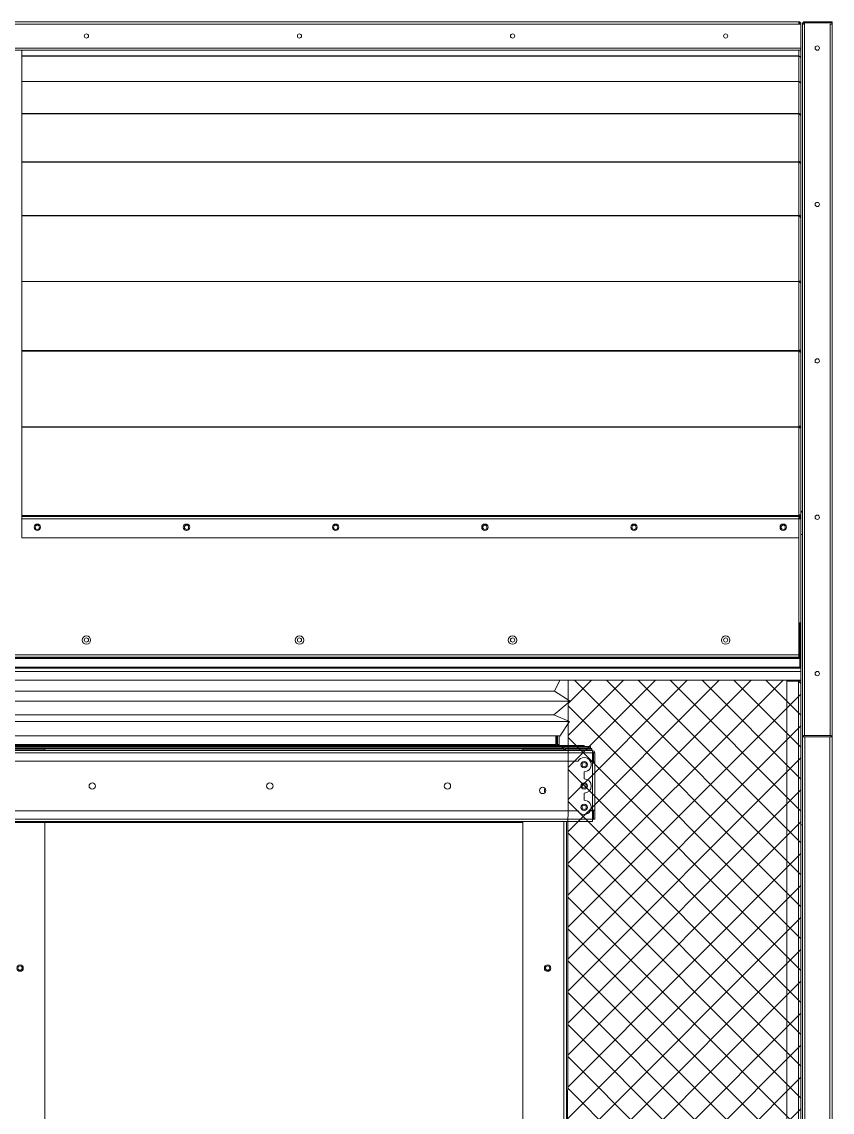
# Model space of a CAD drawing. Header units: millimetres. Extents: x 22763 to 52170, y 15948 to 36743.
# Drawn here: x 43923 to 45064, y 24996 to 26530 of the extents above; entities that cross this region are included whole.
import ezdxf

# ---------------------------------------------------------------- set-up
doc = ezdxf.new("R2010")
doc.units = ezdxf.units.MM

# ---------------------------------------------------------------- blocks, each defined once
blk = doc.blocks.new('3753456')
at = {"color": 0, "lineweight": 5}
for p, q in [((337590.2, 91235.5), (337597.8, 91251)), ((337612.3, 91221.4), (337590.2, 91235.5)), ((337589.4, 91202.2), (337612.3, 91221.4)), ((337611.6, 91192.6), (337589.4, 91202.2)), ((337597.8, 91172), (337611.6, 91192.6))]:
    blk.add_line(p, q, dxfattribs=at)
blk = doc.blocks.new('45735')
at = {"color": 0, "lineweight": 5}
for p, q in [((339300, 91099.7), (338517, 91099.7)), ((338539.1, 91085.6), (339322.1, 91085.6)), ((338516.2, 91066.4), (339299.2, 91066.4)), ((339321.4, 91056.8), (338538.4, 91056.8))]:
    blk.add_line(p, q, dxfattribs=at)
for p in [(926.8, -135.8), (1709.8, -135.8)]:
    blk.add_blockref('3753456', p, dxfattribs=at)
blk = doc.blocks.new('2')
at = {"lineweight": 5}
h = blk.add_hatch(dxfattribs=at)
h.set_pattern_fill('ANSI37', scale=10)
h.set_pattern_definition([(45, (-991384.25, -464684.997), (-22.4506403, 22.4506403), []), (135, (-991384.25, -464684.997), (-22.4506403, -22.4506403), [])])
h.paths.add_polyline_path([(45019.6, 23682), (45019.6, 25604.2), (44692, 25604.2), (44689.4, 23682)])
at = {"color": 7, "lineweight": 20}
for p, q in [((45016.5, 26530.4), (42110.7, 26530.4)), ((45016.5, 26527.3), (42110.7, 26527.3)), ((45021.6, 25523), (45021.6, 26527.3)), ((45024.7, 25526.4), (45024.7, 26527.3)), ((45060.5, 25526.4), (45060.5, 26527.3)), ((45063.6, 25504.4), (45063.6, 26527.3)), ((45019.6, 26493.5), (42107.6, 26493.5)), ((45019.6, 26490.4), (42107.6, 26490.4)), ((43922.7, 26482.3), (45016.5, 26482.3)), ((43922.7, 26482.1), (45016.5, 26482.1)), ((43922.7, 26446.4), (45016.5, 26446.4)), ((43922.7, 26446.3), (45016.5, 26446.3)), ((43922.7, 26401.2), (45016.5, 26401.2)), ((43922.7, 26400.8), (45016.5, 26400.8)), ((43922.7, 26333.2), (45016.5, 26333.2)), ((43922.7, 26333), (45016.5, 26333)), ((43922.7, 26257.8), (45016.5, 26257.8)), ((43922.7, 26257.3), (45016.5, 26257.3)), ((43922.7, 26165.1), (45016.5, 26165.1)), ((43922.7, 26164.9), (45016.5, 26164.9)), ((43922.7, 26067.8), (45016.5, 26067.8)), ((43922.7, 26067.1), (45016.5, 26067.1)), ((43922.7, 25960.5), (45016.5, 25960.5)), ((43922.7, 25960.3), (45016.5, 25960.3)), ((45016.5, 25835.6), (43922.7, 25835.6)), ((43922.7, 25834.3), (45016.5, 25834.3)), ((43922.7, 25831.2), (45016.5, 25831.2)), ((43922.7, 25804.3), (45016.5, 25804.3)), ((45018, 25635.5), (42109.2, 25635.5)), ((42110.7, 25639.6), (45016.5, 25639.6)), ((42110.7, 25636.5), (45016.5, 25636.5)), ((45019.6, 25621), (42107.6, 25621)), ((45018, 25634.4), (42109.2, 25634.4)), ((42109.2, 25622.3), (45018, 25622.3)), ((42109.2, 25621.3), (45018, 25621.3)), ((45019.6, 25616.1), (42107.6, 25616.1)), ((42107.6, 25604.2), (45019.6, 25604.2)), ((45021.6, 25523), (45021.6, 24569.8)), ((45025, 25524.4), (45025, 24568.4)), ((45060.2, 25524.4), (45060.2, 24568.4)), ((42401.3, 25505.2), (44725.9, 25505.2)), ((42401.3, 25501.7), (44725.9, 25501.7)), ((45063.6, 25504.4), (45063.6, 24588.4)), ((44725.9, 25408.7), (42401.3, 25408.7)), ((44725.9, 25405.2), (42401.3, 25405.2)), ((43955.3, 23990.5), (43955.3, 25405.2)), ((44627.9, 25404), (42440.3, 25404))]:
    blk.add_line(p, q, dxfattribs=at)
at = {"color": 7, "lineweight": 20, "ltscale": 0.001722}
for p, q in [((45016.5, 26527.3), (45016.5, 26530.4)), ((45019.6, 26527.3), (45016.5, 26527.3)), ((45021.6, 26527.3), (45024.7, 26527.3)), ((45063.6, 26527.3), (45060.5, 26527.3)), ((45063.6, 26527.3), (45060.5, 26527.3)), ((45019.6, 26493.5), (45019.6, 26490.4)), ((43922.7, 25831.2), (43922.7, 25834.3)), ((45016.5, 25831.2), (45016.5, 25834.3)), ((45016.5, 25831.3), (45019.6, 25831.3)), ((45016.5, 25684.6), (45019.6, 25684.6)), ((45016.5, 25636.5), (45016.5, 25639.6))]:
    blk.add_line(p, q, dxfattribs=at)
at = {"color": 7, "lineweight": 20, "ltscale": 0.018778}
blk.add_line((45019.6, 26493.5), (45019.6, 26527.3), dxfattribs=at)
at = {"color": 7, "lineweight": 20, "ltscale": 0.021611}
for p, q in [((45063.6, 26530.4), (45024.7, 26530.4)), ((45063.6, 26528.8), (45024.7, 26528.8)), ((45018, 25639.6), (45018, 25678.5)), ((45019.6, 25639.6), (45019.6, 25678.5)), ((45019.6, 25639.6), (45019.6, 25678.5))]:
    blk.add_line(p, q, dxfattribs=at)
at = {"color": 7, "lineweight": 20, "ltscale": 0.000888889}
for p, q in [((45024.7, 26530.4), (45024.7, 26528.8)), ((45063.6, 26530.4), (45063.6, 26528.8)), ((45018, 26256.3), (45019.6, 26256.3)), ((45018, 26164.3), (45019.6, 26164.3)), ((45018, 26067.2), (45019.6, 26067.2)), ((45018, 25960.8), (45019.6, 25960.8)), ((45019.6, 25681.6), (45019.6, 25680)), ((45019.6, 25678.5), (45018, 25678.5)), ((45019.6, 25639.6), (45018, 25639.6)), ((45019.6, 25639.6), (45018, 25639.6)), ((45019.6, 25621.2), (45018, 25621.2)), ((44674.3, 25525.6), (44675.9, 25525.6)), ((44676.8, 25512.2), (44676.8, 25510.6)), ((44714.3, 25512.2), (44714.3, 25510.6)), ((44683.3, 25509), (44683.3, 25510.6)), ((44686.4, 25510.6), (44686.4, 25509)), ((44723.3, 25509), (44723.3, 25510.6))]:
    blk.add_line(p, q, dxfattribs=at)
at = {"color": 7, "lineweight": 20, "ltscale": 0.000833333}
for p, q in [((45024.7, 26528.8), (45024.7, 26527.3)), ((45063.6, 26527.3), (45063.6, 26528.8)), ((45018, 25678.5), (45016.5, 25678.5)), ((45018, 25639.6), (45016.5, 25639.6)), ((44725.9, 25501.7), (44727.4, 25501.7)), ((44725.9, 25408.7), (44727.4, 25408.7))]:
    blk.add_line(p, q, dxfattribs=at)
at = {"color": 7, "lineweight": 20, "ltscale": 0.007103}
blk.add_line((45063.6, 26514.5), (45063.6, 26527.3), dxfattribs=at)
at = {"color": 7, "lineweight": 20, "ltscale": 0.002286}
blk.add_line((45063.6, 26514.5), (45063.6, 26510.4), dxfattribs=at)
at = {"color": 7, "lineweight": 20, "ltscale": 0.004468}
for p, q in [((43922.7, 26482.4), (43922.7, 26490.4)), ((45016.5, 26490.4), (45016.5, 26482.4))]:
    blk.add_line(p, q, dxfattribs=at)
at = {"color": 7, "lineweight": 20, "ltscale": 5.06378e-05}
for p, q in [((43922.7, 26482.4), (43922.7, 26482.3)), ((45016.5, 26482.4), (45016.5, 26482.3))]:
    blk.add_line(p, q, dxfattribs=at)
at = {"color": 7, "lineweight": 20, "ltscale": 8.68979e-05}
for p, q in [((43922.7, 26482.1), (43922.7, 26482.3)), ((45016.5, 26482.1), (45016.5, 26482.3))]:
    blk.add_line(p, q, dxfattribs=at)
at = {"color": 7, "lineweight": 20, "ltscale": 0.000182321}
for p, q in [((43922.7, 26481.8), (43922.7, 26482.1)), ((45016.5, 26481.8), (45016.5, 26482.1))]:
    blk.add_line(p, q, dxfattribs=at)
at = {"color": 7, "lineweight": 20, "ltscale": 0.019501}
for p, q in [((43922.7, 26446.7), (43922.7, 26481.8)), ((45016.5, 26481.8), (45016.5, 26446.7)), ((45019.6, 26478.9), (45019.6, 26443.7))]:
    blk.add_line(p, q, dxfattribs=at)
at = {"color": 7, "lineweight": 20, "ltscale": 5.01906e-05}
blk.add_line((45019.6, 26489), (45019.6, 26489.1), dxfattribs=at)
at = {"color": 7, "lineweight": 20, "ltscale": 0.005416}
blk.add_line((45019.6, 26489), (45019.6, 26479.3), dxfattribs=at)
at = {"color": 7, "lineweight": 20, "ltscale": 1.77147e-05}
blk.add_line((45019.6, 26479.3), (45019.6, 26479.3), dxfattribs=at)
at = {"color": 7, "lineweight": 20, "ltscale": 0.020143}
blk.add_line((45019.6, 26443), (45019.6, 26479.3), dxfattribs=at)
at = {"color": 7, "lineweight": 20, "ltscale": 0.000181183}
for p, q in [((43922.7, 26446.4), (43922.7, 26446.7)), ((45016.5, 26446.4), (45016.5, 26446.7))]:
    blk.add_line(p, q, dxfattribs=at)
at = {"color": 7, "lineweight": 20, "ltscale": 5.76158e-05}
for p, q in [((43922.7, 26446.3), (43922.7, 26446.4)), ((45016.5, 26446.3), (45016.5, 26446.4))]:
    blk.add_line(p, q, dxfattribs=at)
at = {"color": 7, "lineweight": 20, "ltscale": 0.000228135}
for p, q in [((43922.7, 26445.8), (43922.7, 26446.3)), ((45016.5, 26445.8), (45016.5, 26446.3))]:
    blk.add_line(p, q, dxfattribs=at)
at = {"color": 7, "lineweight": 20, "ltscale": 0.024554}
for p, q in [((43922.7, 26401.6), (43922.7, 26445.8)), ((45016.5, 26445.8), (45016.5, 26401.6)), ((45019.6, 26443), (45019.6, 26398.8))]:
    blk.add_line(p, q, dxfattribs=at)
at = {"color": 7, "lineweight": 20, "ltscale": 5.95243e-05}
blk.add_line((45019.5, 26443.7), (45019.6, 26443.7), dxfattribs=at)
at = {"color": 7, "lineweight": 20, "ltscale": 0.019078}
blk.add_line((45019.6, 26409.4), (45019.6, 26443.7), dxfattribs=at)
at = {"color": 7, "lineweight": 20, "ltscale": 0.000229568}
for p, q in [((43922.7, 26401.2), (43922.7, 26401.6)), ((45016.5, 26401.2), (45016.5, 26401.6))]:
    blk.add_line(p, q, dxfattribs=at)
at = {"color": 7, "lineweight": 20, "ltscale": 0.000214269}
for p, q in [((43922.7, 26400.8), (43922.7, 26401.2)), ((45016.5, 26400.8), (45016.5, 26401.2))]:
    blk.add_line(p, q, dxfattribs=at)
at = {"color": 7, "lineweight": 20, "ltscale": 0.000344851}
for p, q in [((43922.7, 26400.2), (43922.7, 26400.8)), ((45016.5, 26400.2), (45016.5, 26400.8))]:
    blk.add_line(p, q, dxfattribs=at)
at = {"color": 7, "lineweight": 20, "ltscale": 0.036885}
for p, q in [((43922.7, 26333.8), (43922.7, 26400.2)), ((45016.5, 26400.2), (45016.5, 26333.8)), ((45019.6, 26397.8), (45019.6, 26331.4))]:
    blk.add_line(p, q, dxfattribs=at)
at = {"color": 7, "lineweight": 20, "ltscale": 0.000162064}
blk.add_line((45019.3, 26398.8), (45019.6, 26398.8), dxfattribs=at)
at = {"color": 7, "lineweight": 20, "ltscale": 0.017676}
blk.add_line((45019.6, 26367), (45019.6, 26398.8), dxfattribs=at)
at = {"color": 7, "lineweight": 20, "ltscale": 0.000342699}
for p, q in [((43922.7, 26333.2), (43922.7, 26333.8)), ((45016.5, 26333.2), (45016.5, 26333.8))]:
    blk.add_line(p, q, dxfattribs=at)
at = {"color": 7, "lineweight": 20, "ltscale": 0.000101871}
for p, q in [((43922.7, 26333), (43922.7, 26333.2)), ((45016.5, 26333), (45016.5, 26333.2))]:
    blk.add_line(p, q, dxfattribs=at)
at = {"color": 7, "lineweight": 20, "ltscale": 0.00038102}
for p, q in [((43922.7, 26333), (43922.7, 26332.3)), ((45016.5, 26333), (45016.5, 26332.3))]:
    blk.add_line(p, q, dxfattribs=at)
at = {"color": 7, "lineweight": 20, "ltscale": 0.041009}
for p, q in [((43922.7, 26258.5), (43922.7, 26332.3)), ((45016.5, 26332.3), (45016.5, 26258.5)), ((45019.6, 26330.1), (45019.6, 26256.3))]:
    blk.add_line(p, q, dxfattribs=at)
at = {"color": 7, "lineweight": 20, "ltscale": 0.000125526}
blk.add_line((45016.5, 26332.3), (45016.5, 26332.6), dxfattribs=at)
at = {"color": 7, "lineweight": 20, "ltscale": 0.000315481}
blk.add_line((45019, 26331.4), (45019.6, 26331.4), dxfattribs=at)
at = {"color": 7, "lineweight": 20, "ltscale": 0.015571}
blk.add_line((45019.6, 26303.4), (45019.6, 26331.4), dxfattribs=at)
at = {"color": 7, "lineweight": 20, "ltscale": 0.000383413}
for p, q in [((43922.7, 26258.5), (43922.7, 26257.8)), ((45016.5, 26258.5), (45016.5, 26257.8))]:
    blk.add_line(p, q, dxfattribs=at)
at = {"color": 7, "lineweight": 20, "ltscale": 0.000318226}
for p, q in [((43922.7, 26257.3), (43922.7, 26257.8)), ((45016.5, 26257.3), (45016.5, 26257.8))]:
    blk.add_line(p, q, dxfattribs=at)
at = {"color": 7, "lineweight": 20, "ltscale": 0.000469699}
for p, q in [((43922.7, 26257.3), (43922.7, 26256.4)), ((45016.5, 26257.3), (45016.5, 26256.4))]:
    blk.add_line(p, q, dxfattribs=at)
at = {"color": 7, "lineweight": 20, "ltscale": 0.050238}
for p, q in [((43922.7, 26166), (43922.7, 26256.4)), ((45016.5, 26256.4), (45016.5, 26166)), ((45019.6, 26254.7), (45019.6, 26164.3))]:
    blk.add_line(p, q, dxfattribs=at)
at = {"color": 7, "lineweight": 20, "ltscale": 0.000523852}
blk.add_line((45016.5, 26257.4), (45016.5, 26256.4), dxfattribs=at)
at = {"color": 7, "lineweight": 20, "ltscale": 3.37381e-05}
blk.add_line((45018, 26256.2), (45018, 26256.3), dxfattribs=at)
at = {"color": 7, "lineweight": 20, "ltscale": 0.01323}
blk.add_line((45019.6, 26232.5), (45019.6, 26256.3), dxfattribs=at)
at = {"color": 7, "lineweight": 20, "ltscale": 0.000466768}
for p, q in [((43922.7, 26166), (43922.7, 26165.1)), ((45016.5, 26166), (45016.5, 26165.1))]:
    blk.add_line(p, q, dxfattribs=at)
at = {"color": 7, "lineweight": 20, "ltscale": 0.000134994}
for p, q in [((43922.7, 26164.9), (43922.7, 26165.1)), ((45016.5, 26164.9), (45016.5, 26165.1))]:
    blk.add_line(p, q, dxfattribs=at)
at = {"color": 7, "lineweight": 20, "ltscale": 0.000492271}
for p, q in [((43922.7, 26164.9), (43922.7, 26164)), ((45016.5, 26164.9), (45016.5, 26164))]:
    blk.add_line(p, q, dxfattribs=at)
at = {"color": 7, "lineweight": 20, "ltscale": 0.052983}
for p, q in [((43922.7, 26068.6), (43922.7, 26164)), ((45016.5, 26164), (45016.5, 26068.6)), ((45019.6, 26162.6), (45019.6, 26067.2))]:
    blk.add_line(p, q, dxfattribs=at)
at = {"color": 7, "lineweight": 20, "ltscale": 0.000610792}
blk.add_line((45016.5, 26165.1), (45016.5, 26164), dxfattribs=at)
at = {"color": 7, "lineweight": 20, "ltscale": 0.000257803}
blk.add_line((45018, 26163.8), (45018, 26164.3), dxfattribs=at)
at = {"color": 7, "lineweight": 20, "ltscale": 0.010363}
blk.add_line((45019.6, 26145.7), (45019.6, 26164.3), dxfattribs=at)
at = {"color": 7, "lineweight": 20, "ltscale": 0.000495362}
for p, q in [((43922.7, 26068.6), (43922.7, 26067.8)), ((45016.5, 26068.6), (45016.5, 26067.8))]:
    blk.add_line(p, q, dxfattribs=at)
at = {"color": 7, "lineweight": 20, "ltscale": 0.000387411}
for p, q in [((43922.7, 26067.1), (43922.7, 26067.8)), ((45016.5, 26067.1), (45016.5, 26067.8))]:
    blk.add_line(p, q, dxfattribs=at)
at = {"color": 7, "lineweight": 20, "ltscale": 0.000543222}
for p, q in [((43922.7, 26067.1), (43922.7, 26066.1)), ((45016.5, 26067.1), (45016.5, 26066.1))]:
    blk.add_line(p, q, dxfattribs=at)
at = {"color": 7, "lineweight": 20, "ltscale": 0.058102}
for p, q in [((43922.7, 25961.5), (43922.7, 26066.1)), ((45016.5, 26066.1), (45016.5, 25961.5)), ((45019.6, 26065.3), (45019.6, 25960.8))]:
    blk.add_line(p, q, dxfattribs=at)
at = {"color": 7, "lineweight": 20, "ltscale": 0.001012}
blk.add_line((45016.5, 26067.9), (45016.5, 26066.1), dxfattribs=at)
at = {"color": 7, "lineweight": 20, "ltscale": 0.000676388}
blk.add_line((45018, 26066), (45018, 26067.2), dxfattribs=at)
at = {"color": 7, "lineweight": 20, "ltscale": 0.007338}
blk.add_line((45019.6, 26054), (45019.6, 26067.2), dxfattribs=at)
at = {"color": 7, "lineweight": 20, "ltscale": 0.000539832}
for p, q in [((43922.7, 25961.5), (43922.7, 25960.5)), ((45016.5, 25961.5), (45016.5, 25960.5))]:
    blk.add_line(p, q, dxfattribs=at)
at = {"color": 7, "lineweight": 20, "ltscale": 0.000153368}
for p, q in [((43922.7, 25960.3), (43922.7, 25960.5)), ((45016.5, 25960.3), (45016.5, 25960.5))]:
    blk.add_line(p, q, dxfattribs=at)
at = {"color": 7, "lineweight": 20, "ltscale": 0.00054973}
for p, q in [((43922.7, 25960.3), (43922.7, 25959.3)), ((45016.5, 25960.3), (45016.5, 25959.3))]:
    blk.add_line(p, q, dxfattribs=at)
at = {"color": 7, "lineweight": 20, "ltscale": 0.068058}
for p, q in [((43922.7, 25836.8), (43922.7, 25959.3)), ((45016.5, 25959.3), (45016.5, 25836.8)), ((45019.6, 25958.8), (45019.6, 25836.3))]:
    blk.add_line(p, q, dxfattribs=at)
at = {"color": 7, "lineweight": 20, "ltscale": 0.001029}
blk.add_line((45016.5, 25961.1), (45016.5, 25959.3), dxfattribs=at)
at = {"color": 7, "lineweight": 20, "ltscale": 0.000861584}
blk.add_line((45018, 25959.2), (45018, 25960.8), dxfattribs=at)
at = {"color": 7, "lineweight": 20, "ltscale": 0.004022}
blk.add_line((45019.6, 25953.5), (45019.6, 25960.8), dxfattribs=at)
at = {"color": 7, "lineweight": 20, "ltscale": 0.000665626}
for p, q in [((43922.7, 25836.8), (43922.7, 25835.6)), ((45016.5, 25836.8), (45016.5, 25835.6))]:
    blk.add_line(p, q, dxfattribs=at)
at = {"color": 7, "lineweight": 20, "ltscale": 0.000707283}
for p, q in [((43922.7, 25835.6), (43922.7, 25834.3)), ((45016.5, 25835.6), (45016.5, 25834.3))]:
    blk.add_line(p, q, dxfattribs=at)
at = {"color": 7, "lineweight": 20, "ltscale": 0.002905}
blk.add_line((45016.5, 25836.5), (45016.5, 25831.3), dxfattribs=at)
at = {"color": 7, "lineweight": 20, "ltscale": 0.002779}
blk.add_line((45018, 25831.3), (45018, 25836.3), dxfattribs=at)
at = {"color": 7, "lineweight": 20, "ltscale": 0.003101}
blk.add_line((45019.6, 25830.7), (45019.6, 25836.3), dxfattribs=at)
at = {"color": 7, "lineweight": 20, "ltscale": 0.014944}
for p, q in [((43922.7, 25831.2), (43922.7, 25804.3)), ((45016.5, 25804.3), (45016.5, 25831.2))]:
    blk.add_line(p, q, dxfattribs=at)
at = {"color": 7, "lineweight": 20, "ltscale": 0.0815}
for p, q in [((45016.5, 25831.3), (45016.5, 25684.6)), ((45019.6, 25831.3), (45019.6, 25684.6))]:
    blk.add_line(p, q, dxfattribs=at)
at = {"color": 7, "lineweight": 20, "ltscale": 0.001111}
for p, q in [((45021.6, 25809), (45019.6, 25809)), ((43955.3, 25506), (43955.3, 25508)), ((44627.9, 25506), (44627.9, 25508)), ((44685.9, 25506), (44685.9, 25508)), ((44725.4, 25506), (44725.4, 25508)), ((44727.4, 25501.7), (44729.4, 25501.7)), ((44727.4, 25408.7), (44729.4, 25408.7)), ((45021.6, 25400.5), (45019.6, 25400.5))]:
    blk.add_line(p, q, dxfattribs=at)
at = {"color": 7, "lineweight": 20, "ltscale": 0.001669}
for p, q in [((45016.5, 25684.6), (45016.5, 25681.6)), ((45018, 25681.6), (45018, 25684.6)), ((45019.6, 25681.6), (45019.6, 25684.6))]:
    blk.add_line(p, q, dxfattribs=at)
at = {"color": 7, "lineweight": 20, "ltscale": 0.025}
blk.add_line((45016.5, 25639.6), (45016.5, 25684.6), dxfattribs=at)
at = {"color": 7, "lineweight": 20, "ltscale": 0.001703}
blk.add_line((45016.5, 25681.6), (45019.6, 25681.6), dxfattribs=at)
at = {"color": 7, "lineweight": 20, "ltscale": 1.32336e-05}
blk.add_line((45016.5, 25680), (45016.5, 25680), dxfattribs=at)
at = {"color": 7, "lineweight": 20, "ltscale": 0.000579045}
for p, q in [((45016.5, 25678.5), (45016.5, 25679.5)), ((45019.6, 25678.5), (45019.6, 25679.5))]:
    blk.add_line(p, q, dxfattribs=at)
at = {"color": 7, "lineweight": 20, "ltscale": 0.000598884}
blk.add_line((45016.5, 25679.5), (45017.6, 25679.5), dxfattribs=at)
at = {"color": 7, "lineweight": 20, "ltscale": 0.000215038}
for p, q in [((45019.2, 25680), (45019.6, 25680)), ((44684.9, 25510.6), (44684.9, 25510.2))]:
    blk.add_line(p, q, dxfattribs=at)
at = {"color": 7, "lineweight": 20, "ltscale": 0.000100412}
blk.add_line((45019.4, 25679.5), (45019.6, 25679.5), dxfattribs=at)
at = {"color": 7, "lineweight": 20, "ltscale": 0.000253866}
blk.add_line((45019.6, 25679.5), (45019.6, 25680), dxfattribs=at)
at = {"color": 7, "lineweight": 20, "ltscale": 0.010219}
for p, q in [((45018, 25639.6), (45018, 25621.2)), ((45019.6, 25639.6), (45019.6, 25621.2))]:
    blk.add_line(p, q, dxfattribs=at)
at = {"color": 7, "lineweight": 20, "ltscale": 0.010301}
blk.add_line((45019.6, 25621), (45019.6, 25639.6), dxfattribs=at)
blk.add_line((45019.6, 25621), (45019.6, 25639.6), dxfattribs=at)
at = {"color": 7, "lineweight": 20, "ltscale": 0.006747}
blk.add_line((45018, 25622.3), (45018, 25634.4), dxfattribs=at)
at = {"color": 7, "lineweight": 20, "ltscale": 0.00275}
blk.add_line((45019.6, 25621), (45019.6, 25616.1), dxfattribs=at)
at = {"color": 7, "lineweight": 20, "ltscale": 0.009167}
for p, q in [((45016.1, 25604.2), (44999.6, 25604.2)), ((45016.1, 25602.8), (44999.6, 25602.8))]:
    blk.add_line(p, q, dxfattribs=at)
at = {"color": 7, "lineweight": 20, "ltscale": 0.000773611}
blk.add_line((44999.6, 25602.8), (44999.6, 25604.2), dxfattribs=at)
at = {"color": 7, "lineweight": 20, "ltscale": 2.39452e-05}
blk.add_line((45016.1, 25604.2), (45016.1, 25604.2), dxfattribs=at)
at = {"color": 7, "lineweight": 20, "ltscale": 0.00658}
blk.add_line((45019.6, 25604.2), (45019.6, 25616.1), dxfattribs=at)
at = {"color": 7, "lineweight": 20, "ltscale": 0.00583}
blk.add_line((45019.6, 25616.1), (45019.6, 25605.6), dxfattribs=at)
at = {"color": 7, "lineweight": 20, "ltscale": 0.000193403}
blk.add_line((45019.6, 25605.2), (45019.6, 25605.6), dxfattribs=at)
at = {"color": 7, "lineweight": 20, "ltscale": 0.415127}
for p, q in [((45019.6, 24858), (45019.6, 25605.2)), ((44999.6, 25602.8), (44999.6, 24855.6)), ((45016.1, 24855.6), (45016.1, 25602.8))]:
    blk.add_line(p, q, dxfattribs=at)
at = {"color": 7, "lineweight": 20, "ltscale": 0.015587}
blk.add_line((45019.6, 25576.2), (45019.6, 25604.2), dxfattribs=at)
at = {"color": 7, "lineweight": 20, "ltscale": 0.097589}
blk.add_line((45019.6, 25400.5), (45019.6, 25576.2), dxfattribs=at)
at = {"color": 7, "lineweight": 20, "ltscale": 0.434111}
for p, q in [((43895.4, 25525.6), (44676.8, 25525.6)), ((43895.4, 25512.2), (44676.8, 25512.2)), ((43895.4, 25510.6), (44676.8, 25510.6))]:
    blk.add_line(p, q, dxfattribs=at)
at = {"color": 7, "lineweight": 20, "ltscale": 0.432707}
blk.add_line((43895.4, 25513.7), (44674.3, 25513.7), dxfattribs=at)
at = {"color": 7, "lineweight": 20, "ltscale": 0.006611}
for p, q in [((44674.3, 25513.7), (44674.3, 25525.6)), ((44675.9, 25513.7), (44675.9, 25525.6)), ((44676.8, 25525.6), (44676.8, 25513.7)), ((44679, 25513.7), (44679, 25525.6))]:
    blk.add_line(p, q, dxfattribs=at)
at = {"color": 7, "lineweight": 20, "ltscale": 0.000515705}
blk.add_line((44675.9, 25513.7), (44676.8, 25513.7), dxfattribs=at)
at = {"color": 7, "lineweight": 20, "ltscale": 0.001222}
for p, q in [((44679, 25525.6), (44676.8, 25525.6)), ((44679, 25513.7), (44676.8, 25513.7))]:
    blk.add_line(p, q, dxfattribs=at)
at = {"color": 7, "lineweight": 20, "ltscale": 0.000770621}
blk.add_line((44676.8, 25512.3), (44676.8, 25513.7), dxfattribs=at)
at = {"color": 7, "lineweight": 20, "ltscale": 0.0205}
for p, q in [((44677.4, 25512.2), (44714.3, 25512.2)), ((44686.4, 25510.6), (44723.3, 25510.6)), ((44686.4, 25509), (44723.3, 25509))]:
    blk.add_line(p, q, dxfattribs=at)
at = {"color": 7, "lineweight": 20, "ltscale": 0.000833361}
blk.add_line((44679, 25513.7), (44679, 25512.2), dxfattribs=at)
at = {"color": 7, "lineweight": 20, "ltscale": 0.000598264}
blk.add_line((45023.1, 25524.4), (45022.3, 25525.1), dxfattribs=at)
at = {"color": 7, "lineweight": 20, "ltscale": 0.001507}
blk.add_line((45025, 25524.4), (45022.3, 25524.4), dxfattribs=at)
at = {"color": 7, "lineweight": 20, "ltscale": 0.019556}
for p, q in [((45060.2, 25526.4), (45025, 25526.4)), ((45060.2, 25524.4), (45025, 25524.4))]:
    blk.add_line(p, q, dxfattribs=at)
at = {"color": 7, "lineweight": 20, "ltscale": 0.001889}
blk.add_line((45063.6, 25524.4), (45060.2, 25524.4), dxfattribs=at)
at = {"color": 7, "lineweight": 20, "ltscale": 0.011111}
blk.add_line((45063.6, 25524.4), (45063.6, 25504.4), dxfattribs=at)
at = {"color": 7, "lineweight": 20, "ltscale": 0.009222}
blk.add_line((45063.6, 25506.4), (45063.6, 25523), dxfattribs=at)
at = {"color": 7, "lineweight": 20, "ltscale": 0.032222}
for p, q in [((43897.3, 25508), (43955.3, 25508)), ((43897.3, 25506), (43955.3, 25506)), ((44685.9, 25508), (44627.9, 25508)), ((44685.9, 25506), (44627.9, 25506))]:
    blk.add_line(p, q, dxfattribs=at)
at = {"color": 7, "lineweight": 20, "ltscale": 0.435222}
for p, q in [((44683.3, 25510.6), (43899.9, 25510.6)), ((44683.3, 25509), (43899.9, 25509))]:
    blk.add_line(p, q, dxfattribs=at)
at = {"color": 7, "lineweight": 20, "ltscale": 0.026889}
blk.add_line((43899.9, 25509), (43948.3, 25509), dxfattribs=at)
at = {"color": 7, "lineweight": 20, "ltscale": 0.000555547}
for p, q in [((43948.3, 25509), (43948.3, 25508)), ((44642.9, 25508), (44642.9, 25509)), ((44683.3, 25509), (44683.3, 25508))]:
    blk.add_line(p, q, dxfattribs=at)
at = {"color": 7, "lineweight": 20, "ltscale": 0.373667}
blk.add_line((44627.9, 25507.5), (43955.3, 25507.5), dxfattribs=at)
at = {"color": 7, "lineweight": 20, "ltscale": 0.000444445}
for p, q in [((43955.3, 25506), (43955.3, 25505.2)), ((44627.9, 25506), (44627.9, 25505.2)), ((44685.9, 25506), (44685.9, 25505.2))]:
    blk.add_line(p, q, dxfattribs=at)
at = {"color": 7, "lineweight": 20, "ltscale": 0.022444}
blk.add_line((44642.9, 25509), (44683.3, 25509), dxfattribs=at)
at = {"color": 7, "lineweight": 20, "ltscale": 0.017207}
blk.add_line((44683.3, 25510.6), (44714.3, 25510.6), dxfattribs=at)
at = {"color": 7, "lineweight": 20, "ltscale": 0.000814101}
blk.add_line((44684.9, 25510.6), (44686.4, 25510.6), dxfattribs=at)
at = {"color": 7, "lineweight": 20, "ltscale": 1.33789e-05}
blk.add_line((44686.4, 25509), (44686.4, 25509), dxfattribs=at)
at = {"color": 7, "lineweight": 20, "ltscale": 0.000941895}
blk.add_line((44687.9, 25508), (44687.9, 25506.3), dxfattribs=at)
at = {"color": 7, "lineweight": 20, "ltscale": 0.001627}
blk.add_line((44690.8, 25508), (44687.9, 25508), dxfattribs=at)
at = {"color": 7, "lineweight": 20, "ltscale": 2.56809e-05}
blk.add_line((44690.9, 25506), (44690.8, 25506), dxfattribs=at)
at = {"color": 7, "lineweight": 20, "ltscale": 0.019167}
for p, q in [((44725.4, 25508), (44690.9, 25508)), ((44725.4, 25506), (44690.9, 25506))]:
    blk.add_line(p, q, dxfattribs=at)
at = {"color": 7, "lineweight": 20, "ltscale": 0.001944}
for p, q in [((44725.9, 25501.7), (44725.9, 25505.2)), ((44725.9, 25489.4), (44729.4, 25489.4)), ((44725.9, 25421), (44729.4, 25421)), ((44725.9, 25408.7), (44725.9, 25405.2))]:
    blk.add_line(p, q, dxfattribs=at)
at = {"color": 7, "lineweight": 20, "ltscale": 0.006833}
for p, q in [((44725.9, 25489.4), (44725.9, 25501.7)), ((44727.4, 25501.7), (44727.4, 25489.4)), ((44729.4, 25489.4), (44729.4, 25501.7)), ((44725.9, 25408.7), (44725.9, 25421)), ((44727.4, 25421), (44727.4, 25408.7)), ((44729.4, 25408.7), (44729.4, 25421))]:
    blk.add_line(p, q, dxfattribs=at)
at = {"color": 7, "lineweight": 20, "ltscale": 0.006389}
for p, q in [((44725.9, 25490.2), (44725.9, 25501.7)), ((44725.9, 25408.7), (44725.9, 25420.2))]:
    blk.add_line(p, q, dxfattribs=at)
at = {"color": 7, "lineweight": 20, "ltscale": 0.458489}
for p, q in [((44705.7, 25490.2), (43880.4, 25490.2)), ((43880.4, 25420.2), (44705.7, 25420.2))]:
    blk.add_line(p, q, dxfattribs=at)
at = {"color": 7, "lineweight": 20, "ltscale": 0.001578}
for p, q in [((44725.9, 25490.2), (44723, 25490.2)), ((44723, 25420.2), (44725.9, 25420.2))]:
    blk.add_line(p, q, dxfattribs=at)
at = {"color": 7, "lineweight": 20, "ltscale": 0.001347}
for p, q in [((44723.5, 25489.4), (44725.9, 25489.4)), ((44723.5, 25421), (44725.9, 25421))]:
    blk.add_line(p, q, dxfattribs=at)
at = {"color": 7, "lineweight": 20, "ltscale": 0.038}
for p, q in [((44725.9, 25489.4), (44725.9, 25421)), ((44729.4, 25489.4), (44729.4, 25421))]:
    blk.add_line(p, q, dxfattribs=at)
at = {"color": 7, "lineweight": 20, "ltscale": 0.005556}
for p, q in [((44714.4, 25465.2), (44714.4, 25475.2)), ((44714.4, 25435.2), (44714.4, 25445.2))]:
    blk.add_line(p, q, dxfattribs=at)
at = {"color": 7, "lineweight": 20, "ltscale": 0.324833}
for p, q in [((44627.9, 24820.5), (44627.9, 25405.2)), ((44685.9, 24820.5), (44685.9, 25405.2)), ((44689.4, 24820.5), (44689.4, 25405.2))]:
    blk.add_line(p, q, dxfattribs=at)
at = {"color": 0, "lineweight": 20}
blk.add_lwpolyline([(44692, 25604.2), (45019.6, 25604.2), (45019.6, 23682), (44689.4, 23682)], close=True, dxfattribs=at)
at = {"color": 7, "lineweight": 20}
for centre, radius in [((44013.6, 26510.4), 3), ((44313.6, 26510.4), 3), ((44613.6, 26510.4), 3), ((44913.6, 26510.4), 3), ((45042.6, 26493.4), 3), ((45042.6, 26273.4), 3), ((45042.6, 26053.4), 3), ((45042.6, 25833.4), 3), ((43944.6, 25819.3), 4.5), ((43944.6, 25819.3), 3), ((44154.6, 25819.3), 4.5), ((44154.6, 25819.3), 3), ((44364.6, 25819.3), 4.5), ((44364.6, 25819.3), 3), ((44574.6, 25819.3), 4.5), ((44574.6, 25819.3), 3), ((44784.6, 25819.3), 4.5), ((44784.6, 25819.3), 3), ((44994.6, 25819.3), 4.5), ((44994.6, 25819.3), 3), ((44013.6, 25660.6), 6), ((44313.6, 25660.6), 6), ((44613.6, 25660.6), 6), ((44913.6, 25660.6), 6), ((44013.6, 25660.6), 3), ((44313.6, 25660.6), 3), ((44613.6, 25660.6), 3), ((44913.6, 25660.6), 3), ((45042.6, 25613.4), 3), ((44714.4, 25485.2), 4.5), ((44714.4, 25485.2), 3), ((44021.9, 25455.2), 4.5), ((44271.9, 25455.2), 4.5), ((44521.9, 25455.2), 4.5), ((44655.9, 25449), 4.5), ((44714.4, 25455.2), 4.5), ((44714.4, 25455.2), 3), ((44714.4, 25425.2), 4.5), ((44714.4, 25425.2), 3), ((43920.3, 25199), 4.5), ((43920.3, 25199), 3), ((44662.9, 25199), 4.5), ((44662.9, 25199), 3)]:
    blk.add_circle(centre, radius, dxfattribs=at)
for centre, radius, start, end in [((45016.5, 26527.3), 3.1, 0, 90), ((45016.5, 26527.3), 1.5, 0, 90), ((45016.1, 26526.9), 1.5, 15.5084, 74.534), ((45016, 26526.8), 1.6, 18.2885, 71.79), ((45016.1, 26526.9), 3.5, 0, 0.667), ((45016, 26526.8), 3.6, 360, 1.4665), ((45024.7, 26527.3), 3.1, 90, 180), ((45024.7, 26527.3), 1.5, 90, 180), ((45025.1, 26526.9), 1.5, 105.4662, 164.534), ((45016.5, 26491.5), 3.1, 337.3314, 339.2164), ((45016.1, 26493.9), 3.5, 359.333, 0), ((45016.5, 26491.5), 3.1, 359.3502, 0), ((45016.1, 26484.9), 3.5, 0, 0.6195), ((45016.5, 26309.9), 3.1, 359.0952, 0), ((45016.5, 26295.6), 3.1, 0, 0.8218), ((45060.1, 26293.9), 3.5, 359.8194, 0), ((45016.1, 26257.9), 3.5, 359.2988, 0), ((45016.5, 26072.7), 3.1, 0, 0.7204), ((45016.5, 25678.5), 3.1, 0, 90), ((45016.5, 25678.5), 1.5, 0, 90), ((44677.4, 25513.7), 3.1, 180, 208.9371), ((44677.4, 25513.7), 1.5, 180, 270), ((45025, 25523), 3.4, 90, 180), ((45060.2, 25523), 3.4, 0, 90), ((44677.4, 25513.7), 3.1, 259.3716, 269.6255), ((44686.4, 25507.5), 3.1, 90, 170.7179), ((44686.4, 25507.5), 1.5, 90, 160.5281), ((44689.4, 25504.5), 3.5, 115.377, 168.463), ((44690.9, 25504.5), 3.5, 90, 168.4627), ((44690.9, 25504.5), 1.5, 90, 152.1809), ((44725.9, 25501.7), 3.5, 0, 90), ((44725.9, 25501.7), 1.5, 0, 90), ((44714.4, 25485.2), 10, 29.9997, 150.0003), ((44714.4, 25485.2), 10, 270, 24.8343), ((44662.9, 25449), 4.5, 141.0576, 218.9424), ((44714.4, 25455.2), 10, 270, 90), ((44714.4, 25425.2), 10, 210.0003, 329.9997), ((44714.4, 25425.2), 10, 335.1651, 90), ((44725.9, 25411.1), 3.5, 270, 316.7087), ((44725.9, 25411.1), 3.5, 359.7979, 0)]:
    blk.add_arc(centre, radius, start, end, dxfattribs=at)
for centre, major_axis, ratio, start_param, end_param in [((45016.5, 26479.3), (-3.1, 0), 0.995898, 3.141593, 4.712389), ((45016.5, 26478.9), (-3.1, 0), 0.945441, 3.141593, 4.712389), ((45016.5, 26489), (-3.1, 0), 0.995898, 3.141593, 3.605089), ((45016.5, 26489.1), (3.1, 0), 1, 0, 0.429168), ((45016.5, 26443.7), (-3.1, 0), 0.945441, 3.141593, 4.712389), ((45016.5, 26443), (-3.1, 0), 0.911987, 3.141593, 4.712389), ((45016.5, 26398.8), (-3.1, 0), 0.911987, 3.141593, 4.712389), ((45016.5, 26397.8), (-3.1, 0), 0.787572, 3.141593, 4.712389), ((45016.5, 26331.4), (-3.1, 0), 0.787572, 3.141593, 4.712389), ((45016.5, 26331.4), (-1.5, 0), 0.787572, 3.897536, 4.712389), ((45016.5, 26330.1), (-3.1, 0), 0.728422, 3.141593, 4.712389), ((45016.5, 26310.4), (3.1, 0), 0.809022, 6.26751, 6.283185), ((45016.5, 26295.5), (-3.1, 0), 0.99655, 3.141593, 3.150933), ((45016.5, 26295.4), (-3.1, 0), 0.977239, 3.141593, 3.155876), ((45016.5, 26290.4), (-3.1, 0), 0.968276, 3.141593, 3.146662), ((45016.5, 26275.4), (-3.1, 0), 0.944147, 3.141593, 3.146651), ((45016.5, 26268.3), (-3.1, 0), 0.977239, 3.141593, 3.154321), ((45016.5, 26267.6), (-3.1, 0), 0.850543, 3.141593, 3.154078), ((45016.5, 26256.3), (-3.1, 0), 0.728422, 3.141593, 4.712389), ((45016.5, 26256.3), (-1.5, 0), 0.728422, 3.141593, 4.712389), ((45016.5, 26254.7), (-3.1, 0), 0.543645, 3.141593, 4.712389), ((45016.5, 26255.6), (-3.1, 0), 0.877774, 3.141593, 3.146617), ((45016.5, 26200.5), (-3.1, 0), 0.850543, 3.141593, 3.152997), ((45016.5, 26199.3), (-3.1, 0), 0.719619, 3.141593, 3.152626), ((45016.5, 26164.3), (-3.1, 0), 0.543645, 3.141593, 4.712389), ((45016.5, 26164.3), (-1.5, 0), 0.543645, 3.141593, 4.712389), ((45016.5, 26162.6), (-3.1, 0), 0.465261, 3.141593, 4.712389), ((45016.5, 26110.7), (-3.1, 0), 0.719619, 3.141593, 3.151829), ((45016.5, 26109.1), (-3.1, 0), 0.446847, 3.141593, 3.150104), ((45016.5, 26067.2), (-3.1, 0), 0.465261, 3.141593, 4.712389), ((45016.5, 26067.2), (-1.5, 0), 0.465261, 3.141593, 4.712389), ((45016.5, 26065.3), (-3.1, 0), 0.240313, 3.141593, 4.712389), ((45016.5, 26072.6), (3.1, 0), 0.992634, 6.283185, 6.292467), ((45016.5, 26072.4), (3.1, 0), 0.946894, 0, 0.012463), ((45016.5, 26061.5), (3.1, 0), 0.929338, 6.283185, 6.289352), ((45016.5, 26049.1), (3.1, 0), 0.946894, 0, 0.011421), ((45016.5, 26048.2), (3.1, 0), 0.817118, 0, 0.011141), ((45016.5, 26006.4), (3.1, 0), 0.817118, 0, 0.010381), ((45016.5, 26005), (3.1, 0), 0.588362, 0, 0.009503), ((45016.5, 25994.9), (-3.1, 0), 0.446847, 3.141593, 3.149765), ((45016.5, 25993.1), (-3.1, 0), 0.246895, 3.141593, 3.146315), ((45016.5, 25985.1), (3.1, 0), 0.752656, 6.283185, 6.288481), ((45016.5, 25960.8), (-3.1, 0), 0.240313, 3.141593, 4.712389), ((45016.5, 25960.8), (-1.5, 0), 0.240313, 3.141593, 4.712389), ((45016.5, 25958.8), (-3.1, 0), 0.151261, 3.141593, 4.712389), ((45016.5, 25946.3), (3.1, 0), 0.588362, 0, 0.008978), ((45016.5, 25944.6), (3.1, 0), 0.335364, 0, 0.006292), ((45016.5, 25890.3), (-3.1, 0), 0.246895, 3.141593, 3.146199), ((45016.5, 25876.3), (3.1, 0), 0.335364, 0, 0.00609), ((45016.5, 25836.3), (-3.1, 0), 0.151261, 3.141593, 4.712389), ((45016.5, 25836.3), (-1.5, 0), 0.151261, 3.141593, 4.712389), ((45018.1, 25839.6), (3.5, 0), 0.838671, 0.012418, 1.127777), ((45018.1, 25839.6), (1.5, 0), 0.838671, 6.283185, 6.30207), ((45016.5, 25678.5), (-1.5, 0), 0.695361, 3.182524, 4.712389), ((45016.5, 25678.5), (-3.1, 0), 0.695361, 3.141593, 3.169782), ((44013.6, 25635.8), (3, 0), 0.695361, 2.801144, 3.141593), ((44013.6, 25635.8), (-3, 0), 0.695361, 6.283185, 6.411353), ((44013.6, 25634.6), (3, 0), 0.695361, 2.054852, 2.704411), ((44013.6, 25633.2), (4.5, 0), 0.69625, 0.999432, 2.142161), ((44013.6, 25634.6), (3, 0), 0.695361, 0.437181, 1.08674), ((44013.6, 25635.8), (3, 0), 0.695361, 6.283185, 6.623634), ((44013.6, 25635.8), (3, 0), 0.695361, 6.155018, 6.283185), ((44313.6, 25635.8), (3, 0), 0.695361, 2.801144, 3.141593), ((44313.6, 25635.8), (-3, 0), 0.695361, 6.283185, 6.411353), ((44313.6, 25634.6), (3, 0), 0.695361, 2.054852, 2.704411), ((44313.6, 25633.2), (4.5, 0), 0.69625, 0.999432, 2.142161), ((44313.6, 25634.6), (3, 0), 0.695361, 0.437181, 1.08674), ((44313.6, 25635.8), (3, 0), 0.695361, 6.283185, 6.623634), ((44313.6, 25635.8), (3, 0), 0.695361, 6.155018, 6.283185), ((44613.6, 25635.8), (3, 0), 0.695361, 2.801144, 3.141593), ((44613.6, 25635.8), (-3, 0), 0.695361, 6.283185, 6.411353), ((44613.6, 25634.6), (3, 0), 0.695361, 2.054852, 2.704411), ((44613.6, 25633.2), (4.5, 0), 0.69625, 0.999432, 2.142161), ((44613.6, 25634.6), (3, 0), 0.695361, 0.437181, 1.08674), ((44613.6, 25635.8), (3, 0), 0.695361, 6.283185, 6.623634), ((44613.6, 25635.8), (3, 0), 0.695361, 6.155018, 6.283185), ((44913.6, 25635.8), (3, 0), 0.695361, 2.801144, 3.141593), ((44913.6, 25635.8), (-3, 0), 0.695361, 6.283185, 6.411353), ((44913.6, 25634.6), (3, 0), 0.695361, 2.054852, 2.704411), ((44913.6, 25633.2), (4.5, 0), 0.69625, 0.999432, 2.142161), ((44913.6, 25634.6), (3, 0), 0.695361, 0.437181, 1.08674), ((44913.6, 25635.8), (3, 0), 0.695361, 6.283185, 6.623634), ((44913.6, 25635.8), (3, 0), 0.695361, 6.155018, 6.283185), ((45016.1, 25605.2), (1.5, 0), 0.69625, 4.712389, 5.000678), ((45016.1, 25605.2), (3.5, 0), 0.69625, 4.712389, 5.859761), ((44681.8, 25507.5), (-3.1, 0), 0.600899, 4.061862, 4.207317), ((44684.4, 25504.5), (3.5, 0), 0.600899, 0.974905, 1.127885), ((44725.9, 25500.8), (-3.5, 0), 0.600899, 4.424321, 4.712389), ((44725.9, 25500.8), (-1.5, 0), 0.600899, 4.5795, 4.712389), ((44725.9, 25500.8), (-3.5, 0), 0.600899, 3.141593, 3.161121), ((45018.1, 25431.1), (1.5, 0), 0.838671, 0.007515, 0.030546)]:
    blk.add_ellipse(centre, major_axis=major_axis, ratio=ratio, start_param=start_param, end_param=end_param, dxfattribs=at)
blk.add_open_spline([(45021.6, 25523), (45021.6, 25523.3), (45021.7, 25523.6), (45021.8, 25523.9), (45022, 25524.1), (45022.3, 25524.4)], degree=5, dxfattribs=at)
at = {"color": 0, "lineweight": 20}
blk.add_blockref('45735', (-294627.6, -65511), dxfattribs=at)

msp = doc.modelspace()

# ---------------------------------------------------------------- block references
msp.add_blockref('2', (0, 0))

doc.saveas('drawing.dxf')
